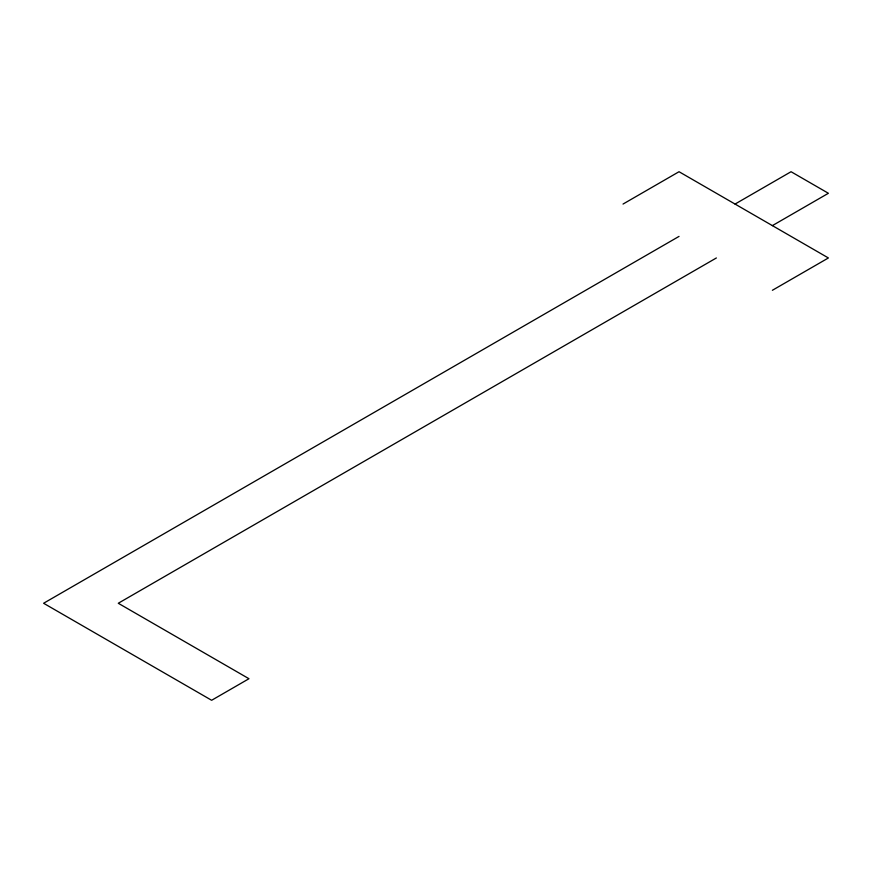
<?xml version="1.0" encoding="UTF-8"?>
<svg xmlns="http://www.w3.org/2000/svg" width="872" height="872" viewBox="0 0 872 872"><rect width="100%" height="100%" fill="white"/><g stroke="black" fill="none" stroke-linecap="round" stroke-linejoin="round"><path stroke-width="1.31" d="M623.033 204.059L679.037 171.719L828.4 257.959L772.385 290.289M679.037 236.399L43.6 603.261L211.634 700.281L248.967 678.721L118.276 603.261L716.381 257.959M735.052 204.059L791.057 171.719L828.4 193.279L772.385 225.619"/></g></svg>
